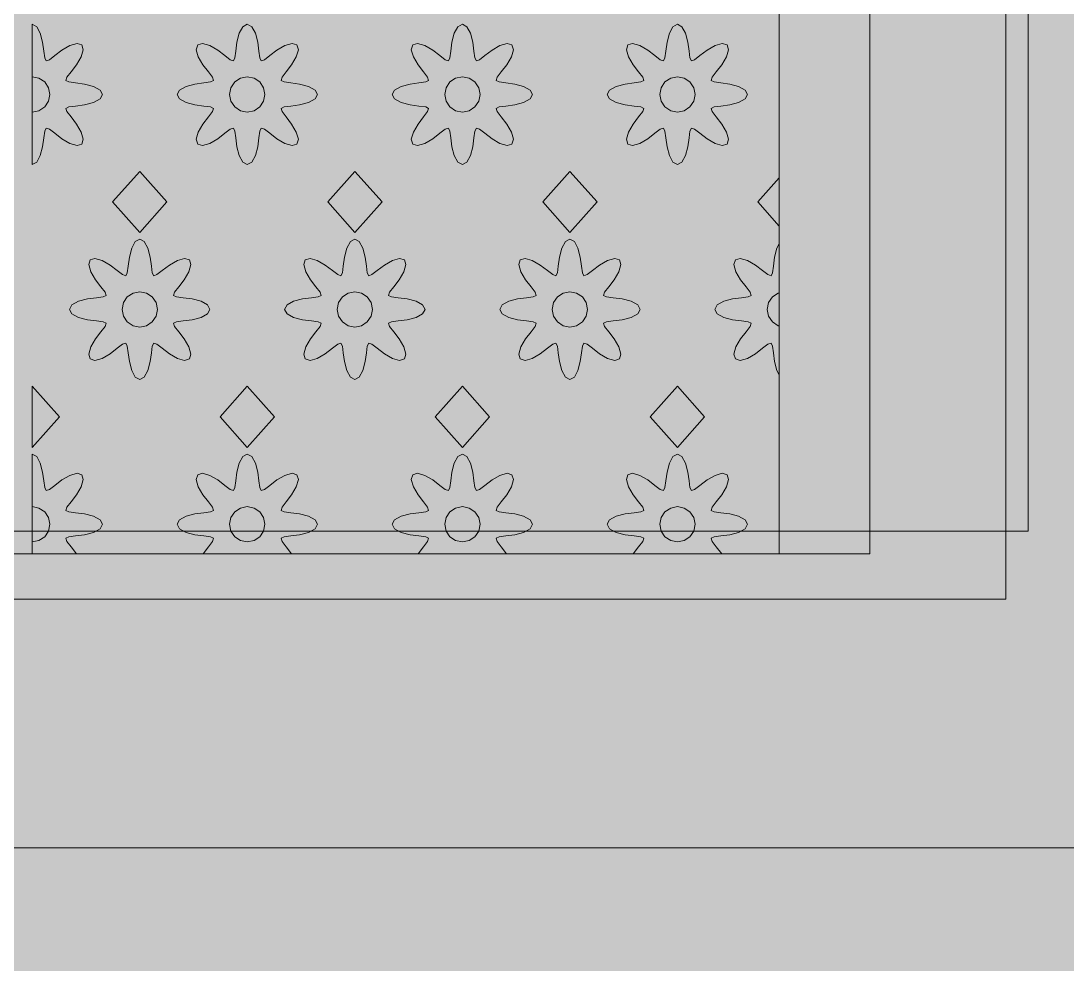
# Model space of a CAD drawing. Extents: x -18 to 1006, y -14 to 799.
# Drawn here: x 648.5 to 694.71, y 236.87 to 278.55 of the extents above; entities that cross this region are included whole.
import ezdxf

# ---------------------------------------------------------------- set-up
doc = ezdxf.new("R2010")
doc.units = 0
for name, color, linetype, lineweight, true_color in [('00_WHITE_BACKGROUND', 7, 'Continuous', 18, 0xffffff), ('01_STRUCTURE', 7, 'Continuous', 18, 0x000000), ('03_FRAMES_DOORS', 7, 'Continuous', 18, 0x000000), ('06_ORNAMENT', 7, 'Continuous', 18, 0x000000), ('07_RAILINGS', 7, 'Continuous', 18, 0x000000)]:
    doc.layers.add(name, color=color, linetype=linetype, lineweight=lineweight, true_color=true_color)

msp = doc.modelspace()

# ---------------------------------------------------------------- linework, layer by layer
at = {"layer": '00_WHITE_BACKGROUND', "color": 7, "lineweight": 18, "true_color": 0xffffff}
msp.add_solid([(-18, -14), (1006, -14), (-18, 799), (1006, 799)], dxfattribs=at)
at = {"layer": '01_STRUCTURE', "color": 7, "lineweight": 18, "true_color": 0x000000}
for points in [[(688, 499), (688, 524), (593, 524), (593, 242), (698, 242), (698, 243), (699, 243), (699, 499)], [(580, 242), (580, 24), (714, 24), (714, 242)]]:
    msp.add_lwpolyline(points, close=True, dxfattribs=at)
msp.add_lwpolyline([(692, 356), (692, 253), (601, 253), (601, 356)], dxfattribs=at)
at = {"layer": '03_FRAMES_DOORS', "color": 7, "lineweight": 18, "true_color": 0x000000}
for points in [[(686, 350), (686, 255), (607, 255), (607, 350)], [(682, 346), (682, 255), (611, 255), (611, 346)]]:
    msp.add_lwpolyline(points, dxfattribs=at)
at = {"layer": '06_ORNAMENT', "color": 7, "lineweight": 18, "true_color": 0x000000}
for points in [[(649.19623, 272.30949), (649.35608, 272.59872), (649.45963, 272.99266), (649.5135, 273.38699), (649.5502, 273.68255), (649.61689, 273.81409), (649.75706, 273.76823), (649.992, 273.58519), (650.30892, 273.34444), (650.6607, 273.13912), (650.97825, 273.04762), (651.19203, 273.11136), (651.25576, 273.32514), (651.16427, 273.64268), (650.95894, 273.99446), (650.71819, 274.31139), (650.53516, 274.54633), (650.48929, 274.6865), (650.62084, 274.75319), (650.9164, 274.78989), (651.31073, 274.84375), (651.70466, 274.94731), (651.9939, 275.10716), (652.1, 275.30339), (651.9939, 275.49962), (651.70466, 275.65946), (651.31073, 275.76302), (650.9164, 275.81688), (650.62084, 275.85359), (650.48929, 275.92027), (650.53516, 276.06044), (650.71819, 276.29539), (650.95894, 276.61231), (651.16427, 276.96409), (651.25576, 277.28164), (651.19203, 277.49542), (650.97825, 277.55915), (650.6607, 277.46765), (650.30892, 277.26233), (649.992, 277.02158), (649.75706, 276.83854), (649.61689, 276.79268), (649.5502, 276.92422), (649.5135, 277.21978), (649.45963, 277.61412), (649.35608, 278.00805), (649.19623, 278.29729), (649, 278.40339), (649, 272.20339)], [(661.4939, 275.49962), (661.20466, 275.65946), (660.81073, 275.76302), (660.4164, 275.81688), (660.12084, 275.85359), (659.98929, 275.92027), (660.03516, 276.06044), (660.21819, 276.29539), (660.45894, 276.61231), (660.66427, 276.96409), (660.75576, 277.28164), (660.69203, 277.49542), (660.47825, 277.55915), (660.1607, 277.46765), (659.80892, 277.26233), (659.492, 277.02158), (659.25706, 276.83854), (659.11689, 276.79268), (659.0502, 276.92422), (659.0135, 277.21978), (658.95963, 277.61412), (658.85608, 278.00805), (658.69623, 278.29729), (658.5, 278.40339), (658.30377, 278.29729), (658.14392, 278.00805), (658.04037, 277.61412), (657.9865, 277.21978), (657.9498, 276.92422), (657.88311, 276.79268), (657.74294, 276.83854), (657.508, 277.02158), (657.19108, 277.26233), (656.8393, 277.46765), (656.52175, 277.55915), (656.30797, 277.49542), (656.24424, 277.28164), (656.33573, 276.96409), (656.54106, 276.61231), (656.78181, 276.29539), (656.96484, 276.06044), (657.01071, 275.92027), (656.87916, 275.85359), (656.5836, 275.81688), (656.18927, 275.76302), (655.79534, 275.65946), (655.5061, 275.49962), (655.4, 275.30339), (655.5061, 275.10716), (655.79534, 274.94731), (656.18927, 274.84375), (656.5836, 274.78989), (656.87916, 274.75319), (657.01071, 274.6865), (656.96484, 274.54633), (656.78181, 274.31139), (656.54106, 273.99446), (656.33573, 273.64268), (656.24424, 273.32514), (656.30797, 273.11136), (656.52175, 273.04762), (656.8393, 273.13912), (657.19108, 273.34444), (657.508, 273.58519), (657.74294, 273.76823), (657.88311, 273.81409), (657.9498, 273.68255), (657.9865, 273.38699), (658.04037, 272.99266), (658.14392, 272.59872), (658.30377, 272.30949), (658.5, 272.20339), (658.69623, 272.30949), (658.85608, 272.59872), (658.95963, 272.99266), (659.0135, 273.38699), (659.0502, 273.68255), (659.11689, 273.81409), (659.25706, 273.76823), (659.492, 273.58519), (659.80892, 273.34444), (660.1607, 273.13912), (660.47825, 273.04762), (660.69203, 273.11136), (660.75576, 273.32514), (660.66427, 273.64268), (660.45894, 273.99446), (660.21819, 274.31139), (660.03516, 274.54633), (659.98929, 274.6865), (660.12084, 274.75319), (660.4164, 274.78989), (660.81073, 274.84375), (661.20466, 274.94731), (661.4939, 275.10716), (661.6, 275.30339)], [(670.9939, 275.49962), (670.70466, 275.65946), (670.31073, 275.76302), (669.9164, 275.81688), (669.62084, 275.85359), (669.48929, 275.92027), (669.53516, 276.06044), (669.71819, 276.29539), (669.95894, 276.61231), (670.16427, 276.96409), (670.25576, 277.28164), (670.19203, 277.49542), (669.97825, 277.55915), (669.6607, 277.46765), (669.30892, 277.26233), (668.992, 277.02158), (668.75706, 276.83854), (668.61689, 276.79268), (668.5502, 276.92422), (668.5135, 277.21978), (668.45963, 277.61412), (668.35608, 278.00805), (668.19623, 278.29729), (668, 278.40339), (667.80377, 278.29729), (667.64392, 278.00805), (667.54037, 277.61412), (667.4865, 277.21978), (667.4498, 276.92422), (667.38311, 276.79268), (667.24294, 276.83854), (667.008, 277.02158), (666.69108, 277.26233), (666.3393, 277.46765), (666.02175, 277.55915), (665.80797, 277.49542), (665.74424, 277.28164), (665.83573, 276.96409), (666.04106, 276.61231), (666.28181, 276.29539), (666.46484, 276.06044), (666.51071, 275.92027), (666.37916, 275.85359), (666.0836, 275.81688), (665.68927, 275.76302), (665.29534, 275.65946), (665.0061, 275.49962), (664.9, 275.30339), (665.0061, 275.10716), (665.29534, 274.94731), (665.68927, 274.84375), (666.0836, 274.78989), (666.37916, 274.75319), (666.51071, 274.6865), (666.46484, 274.54633), (666.28181, 274.31139), (666.04106, 273.99446), (665.83573, 273.64268), (665.74424, 273.32514), (665.80797, 273.11136), (666.02175, 273.04762), (666.3393, 273.13912), (666.69108, 273.34444), (667.008, 273.58519), (667.24294, 273.76823), (667.38311, 273.81409), (667.4498, 273.68255), (667.4865, 273.38699), (667.54037, 272.99266), (667.64392, 272.59872), (667.80377, 272.30949), (668, 272.20339), (668.19623, 272.30949), (668.35608, 272.59872), (668.45963, 272.99266), (668.5135, 273.38699), (668.5502, 273.68255), (668.61689, 273.81409), (668.75706, 273.76823), (668.992, 273.58519), (669.30892, 273.34444), (669.6607, 273.13912), (669.97825, 273.04762), (670.19203, 273.11136), (670.25576, 273.32514), (670.16427, 273.64268), (669.95894, 273.99446), (669.71819, 274.31139), (669.53516, 274.54633), (669.48929, 274.6865), (669.62084, 274.75319), (669.9164, 274.78989), (670.31073, 274.84375), (670.70466, 274.94731), (670.9939, 275.10716), (671.1, 275.30339)], [(680.4939, 275.49962), (680.20466, 275.65946), (679.81073, 275.76302), (679.4164, 275.81688), (679.12084, 275.85359), (678.98929, 275.92027), (679.03516, 276.06044), (679.21819, 276.29539), (679.45894, 276.61231), (679.66427, 276.96409), (679.75576, 277.28164), (679.69203, 277.49542), (679.47825, 277.55915), (679.1607, 277.46765), (678.80892, 277.26233), (678.492, 277.02158), (678.25706, 276.83854), (678.11689, 276.79268), (678.0502, 276.92422), (678.0135, 277.21978), (677.95963, 277.61412), (677.85608, 278.00805), (677.69623, 278.29729), (677.5, 278.40339), (677.30377, 278.29729), (677.14392, 278.00805), (677.04037, 277.61412), (676.9865, 277.21978), (676.9498, 276.92422), (676.88311, 276.79268), (676.74294, 276.83854), (676.508, 277.02158), (676.19108, 277.26233), (675.8393, 277.46765), (675.52175, 277.55915), (675.30797, 277.49542), (675.24424, 277.28164), (675.33573, 276.96409), (675.54106, 276.61231), (675.78181, 276.29539), (675.96484, 276.06044), (676.01071, 275.92027), (675.87916, 275.85359), (675.5836, 275.81688), (675.18927, 275.76302), (674.79534, 275.65946), (674.5061, 275.49962), (674.4, 275.30339), (674.5061, 275.10716), (674.79534, 274.94731), (675.18927, 274.84375), (675.5836, 274.78989), (675.87916, 274.75319), (676.01071, 274.6865), (675.96484, 274.54633), (675.78181, 274.31139), (675.54106, 273.99446), (675.33573, 273.64268), (675.24424, 273.32514), (675.30797, 273.11136), (675.52175, 273.04762), (675.8393, 273.13912), (676.19108, 273.34444), (676.508, 273.58519), (676.74294, 273.76823), (676.88311, 273.81409), (676.9498, 273.68255), (676.9865, 273.38699), (677.04037, 272.99266), (677.14392, 272.59872), (677.30377, 272.30949), (677.5, 272.20339), (677.69623, 272.30949), (677.85608, 272.59872), (677.95963, 272.99266), (678.0135, 273.38699), (678.0502, 273.68255), (678.11689, 273.81409), (678.25706, 273.76823), (678.492, 273.58519), (678.80892, 273.34444), (679.1607, 273.13912), (679.47825, 273.04762), (679.69203, 273.11136), (679.75576, 273.32514), (679.66427, 273.64268), (679.45894, 273.99446), (679.21819, 274.31139), (679.03516, 274.54633), (678.98929, 274.6865), (679.12084, 274.75319), (679.4164, 274.78989), (679.81073, 274.84375), (680.20466, 274.94731), (680.4939, 275.10716), (680.6, 275.30339)], [(649.29849, 274.58276), (649.55154, 274.75184), (649.72063, 275.00489), (649.78, 275.30339), (649.72063, 275.60188), (649.55154, 275.85493), (649.29849, 276.02401), (649, 276.08339), (649, 274.52339)], [(659.22063, 275.60188), (659.05154, 275.85493), (658.79849, 276.02401), (658.5, 276.08339), (658.20151, 276.02401), (657.94846, 275.85493), (657.77937, 275.60188), (657.72, 275.30339), (657.77937, 275.00489), (657.94846, 274.75184), (658.20151, 274.58276), (658.5, 274.52339), (658.79849, 274.58276), (659.05154, 274.75184), (659.22063, 275.00489), (659.28, 275.30339)], [(668.72063, 275.60188), (668.55154, 275.85493), (668.29849, 276.02401), (668, 276.08339), (667.70151, 276.02401), (667.44846, 275.85493), (667.27937, 275.60188), (667.22, 275.30339), (667.27937, 275.00489), (667.44846, 274.75184), (667.70151, 274.58276), (668, 274.52339), (668.29849, 274.58276), (668.55154, 274.75184), (668.72063, 275.00489), (668.78, 275.30339)], [(678.22063, 275.60188), (678.05154, 275.85493), (677.79849, 276.02401), (677.5, 276.08339), (677.20151, 276.02401), (676.94846, 275.85493), (676.77937, 275.60188), (676.72, 275.30339), (676.77937, 275.00489), (676.94846, 274.75184), (677.20151, 274.58276), (677.5, 274.52339), (677.79849, 274.58276), (678.05154, 274.75184), (678.22063, 275.00489), (678.28, 275.30339)], [(652.55, 270.55339), (653.75, 269.20339), (654.95, 270.55339), (653.75, 271.90339)], [(662.05, 270.55339), (663.25, 269.20339), (664.45, 270.55339), (663.25, 271.90339)], [(671.55, 270.55339), (672.75, 269.20339), (673.95, 270.55339), (672.75, 271.90339)], [(681.05, 270.55339), (682, 269.48464), (682, 271.62214)], [(656.7439, 265.99962), (656.45466, 266.15946), (656.06073, 266.26302), (655.6664, 266.31688), (655.37084, 266.35359), (655.23929, 266.42027), (655.28516, 266.56044), (655.46819, 266.79539), (655.70894, 267.11231), (655.91427, 267.46409), (656.00576, 267.78164), (655.94203, 267.99542), (655.72825, 268.05915), (655.4107, 267.96765), (655.05892, 267.76233), (654.742, 267.52158), (654.50706, 267.33854), (654.36689, 267.29268), (654.3002, 267.42422), (654.2635, 267.71978), (654.20963, 268.11412), (654.10608, 268.50805), (653.94623, 268.79729), (653.75, 268.90339), (653.55377, 268.79729), (653.39392, 268.50805), (653.29037, 268.11412), (653.2365, 267.71978), (653.1998, 267.42422), (653.13311, 267.29268), (652.99294, 267.33854), (652.758, 267.52158), (652.44108, 267.76233), (652.0893, 267.96765), (651.77175, 268.05915), (651.55797, 267.99542), (651.49424, 267.78164), (651.58573, 267.46409), (651.79106, 267.11231), (652.03181, 266.79539), (652.21484, 266.56044), (652.26071, 266.42027), (652.12916, 266.35359), (651.8336, 266.31688), (651.43927, 266.26302), (651.04534, 266.15946), (650.7561, 265.99962), (650.65, 265.80339), (650.7561, 265.60716), (651.04534, 265.44731), (651.43927, 265.34375), (651.8336, 265.28989), (652.12916, 265.25319), (652.26071, 265.1865), (652.21484, 265.04633), (652.03181, 264.81139), (651.79106, 264.49446), (651.58573, 264.14268), (651.49424, 263.82514), (651.55797, 263.61136), (651.77175, 263.54762), (652.0893, 263.63912), (652.44108, 263.84444), (652.758, 264.08519), (652.99294, 264.26823), (653.13311, 264.31409), (653.1998, 264.18255), (653.2365, 263.88699), (653.29037, 263.49266), (653.39392, 263.09872), (653.55377, 262.80949), (653.75, 262.70339), (653.94623, 262.80949), (654.10608, 263.09872), (654.20963, 263.49266), (654.2635, 263.88699), (654.3002, 264.18255), (654.36689, 264.31409), (654.50706, 264.26823), (654.742, 264.08519), (655.05892, 263.84444), (655.4107, 263.63912), (655.72825, 263.54762), (655.94203, 263.61136), (656.00576, 263.82514), (655.91427, 264.14268), (655.70894, 264.49446), (655.46819, 264.81139), (655.28516, 265.04633), (655.23929, 265.1865), (655.37084, 265.25319), (655.6664, 265.28989), (656.06073, 265.34375), (656.45466, 265.44731), (656.7439, 265.60716), (656.85, 265.80339)], [(666.2439, 265.99962), (665.95466, 266.15946), (665.56073, 266.26302), (665.1664, 266.31688), (664.87084, 266.35359), (664.73929, 266.42027), (664.78516, 266.56044), (664.96819, 266.79539), (665.20894, 267.11231), (665.41427, 267.46409), (665.50576, 267.78164), (665.44203, 267.99542), (665.22825, 268.05915), (664.9107, 267.96765), (664.55892, 267.76233), (664.242, 267.52158), (664.00706, 267.33854), (663.86689, 267.29268), (663.8002, 267.42422), (663.7635, 267.71978), (663.70963, 268.11412), (663.60608, 268.50805), (663.44623, 268.79729), (663.25, 268.90339), (663.05377, 268.79729), (662.89392, 268.50805), (662.79037, 268.11412), (662.7365, 267.71978), (662.6998, 267.42422), (662.63311, 267.29268), (662.49294, 267.33854), (662.258, 267.52158), (661.94108, 267.76233), (661.5893, 267.96765), (661.27175, 268.05915), (661.05797, 267.99542), (660.99424, 267.78164), (661.08573, 267.46409), (661.29106, 267.11231), (661.53181, 266.79539), (661.71484, 266.56044), (661.76071, 266.42027), (661.62916, 266.35359), (661.3336, 266.31688), (660.93927, 266.26302), (660.54534, 266.15946), (660.2561, 265.99962), (660.15, 265.80339), (660.2561, 265.60716), (660.54534, 265.44731), (660.93927, 265.34375), (661.3336, 265.28989), (661.62916, 265.25319), (661.76071, 265.1865), (661.71484, 265.04633), (661.53181, 264.81139), (661.29106, 264.49446), (661.08573, 264.14268), (660.99424, 263.82514), (661.05797, 263.61136), (661.27175, 263.54762), (661.5893, 263.63912), (661.94108, 263.84444), (662.258, 264.08519), (662.49294, 264.26823), (662.63311, 264.31409), (662.6998, 264.18255), (662.7365, 263.88699), (662.79037, 263.49266), (662.89392, 263.09872), (663.05377, 262.80949), (663.25, 262.70339), (663.44623, 262.80949), (663.60608, 263.09872), (663.70963, 263.49266), (663.7635, 263.88699), (663.8002, 264.18255), (663.86689, 264.31409), (664.00706, 264.26823), (664.242, 264.08519), (664.55892, 263.84444), (664.9107, 263.63912), (665.22825, 263.54762), (665.44203, 263.61136), (665.50576, 263.82514), (665.41427, 264.14268), (665.20894, 264.49446), (664.96819, 264.81139), (664.78516, 265.04633), (664.73929, 265.1865), (664.87084, 265.25319), (665.1664, 265.28989), (665.56073, 265.34375), (665.95466, 265.44731), (666.2439, 265.60716), (666.35, 265.80339)], [(675.7439, 265.99962), (675.45466, 266.15946), (675.06073, 266.26302), (674.6664, 266.31688), (674.37084, 266.35359), (674.23929, 266.42027), (674.28516, 266.56044), (674.46819, 266.79539), (674.70894, 267.11231), (674.91427, 267.46409), (675.00576, 267.78164), (674.94203, 267.99542), (674.72825, 268.05915), (674.4107, 267.96765), (674.05892, 267.76233), (673.742, 267.52158), (673.50706, 267.33854), (673.36689, 267.29268), (673.3002, 267.42422), (673.2635, 267.71978), (673.20963, 268.11412), (673.10608, 268.50805), (672.94623, 268.79729), (672.75, 268.90339), (672.55377, 268.79729), (672.39392, 268.50805), (672.29037, 268.11412), (672.2365, 267.71978), (672.1998, 267.42422), (672.13311, 267.29268), (671.99294, 267.33854), (671.758, 267.52158), (671.44108, 267.76233), (671.0893, 267.96765), (670.77175, 268.05915), (670.55797, 267.99542), (670.49424, 267.78164), (670.58573, 267.46409), (670.79106, 267.11231), (671.03181, 266.79539), (671.21484, 266.56044), (671.26071, 266.42027), (671.12916, 266.35359), (670.8336, 266.31688), (670.43927, 266.26302), (670.04534, 266.15946), (669.7561, 265.99962), (669.65, 265.80339), (669.7561, 265.60716), (670.04534, 265.44731), (670.43927, 265.34375), (670.8336, 265.28989), (671.12916, 265.25319), (671.26071, 265.1865), (671.21484, 265.04633), (671.03181, 264.81139), (670.79106, 264.49446), (670.58573, 264.14268), (670.49424, 263.82514), (670.55797, 263.61136), (670.77175, 263.54762), (671.0893, 263.63912), (671.44108, 263.84444), (671.758, 264.08519), (671.99294, 264.26823), (672.13311, 264.31409), (672.1998, 264.18255), (672.2365, 263.88699), (672.29037, 263.49266), (672.39392, 263.09872), (672.55377, 262.80949), (672.75, 262.70339), (672.94623, 262.80949), (673.10608, 263.09872), (673.20963, 263.49266), (673.2635, 263.88699), (673.3002, 264.18255), (673.36689, 264.31409), (673.50706, 264.26823), (673.742, 264.08519), (674.05892, 263.84444), (674.4107, 263.63912), (674.72825, 263.54762), (674.94203, 263.61136), (675.00576, 263.82514), (674.91427, 264.14268), (674.70894, 264.49446), (674.46819, 264.81139), (674.28516, 265.04633), (674.23929, 265.1865), (674.37084, 265.25319), (674.6664, 265.28989), (675.06073, 265.34375), (675.45466, 265.44731), (675.7439, 265.60716), (675.85, 265.80339)], [(681.89392, 268.50805), (681.79037, 268.11412), (681.7365, 267.71978), (681.6998, 267.42422), (681.63311, 267.29268), (681.49294, 267.33854), (681.258, 267.52158), (680.94108, 267.76233), (680.5893, 267.96765), (680.27175, 268.05915), (680.05797, 267.99542), (679.99424, 267.78164), (680.08573, 267.46409), (680.29106, 267.11231), (680.53181, 266.79539), (680.71484, 266.56044), (680.76071, 266.42027), (680.62916, 266.35359), (680.3336, 266.31688), (679.93927, 266.26302), (679.54534, 266.15946), (679.2561, 265.99962), (679.15, 265.80339), (679.2561, 265.60716), (679.54534, 265.44731), (679.93927, 265.34375), (680.3336, 265.28989), (680.62916, 265.25319), (680.76071, 265.1865), (680.71484, 265.04633), (680.53181, 264.81139), (680.29106, 264.49446), (680.08573, 264.14268), (679.99424, 263.82514), (680.05797, 263.61136), (680.27175, 263.54762), (680.5893, 263.63912), (680.94108, 263.84444), (681.258, 264.08519), (681.49294, 264.26823), (681.63311, 264.31409), (681.6998, 264.18255), (681.7365, 263.88699), (681.79037, 263.49266), (681.89392, 263.09872), (682, 262.90678), (682, 268.69999)], [(654.47063, 266.10188), (654.30154, 266.35493), (654.04849, 266.52401), (653.75, 266.58339), (653.45151, 266.52401), (653.19846, 266.35493), (653.02937, 266.10188), (652.97, 265.80339), (653.02937, 265.50489), (653.19846, 265.25184), (653.45151, 265.08276), (653.75, 265.02339), (654.04849, 265.08276), (654.30154, 265.25184), (654.47063, 265.50489), (654.53, 265.80339)], [(663.97063, 266.10188), (663.80154, 266.35493), (663.54849, 266.52401), (663.25, 266.58339), (662.95151, 266.52401), (662.69846, 266.35493), (662.52937, 266.10188), (662.47, 265.80339), (662.52937, 265.50489), (662.69846, 265.25184), (662.95151, 265.08276), (663.25, 265.02339), (663.54849, 265.08276), (663.80154, 265.25184), (663.97063, 265.50489), (664.03, 265.80339)], [(673.47063, 266.10188), (673.30154, 266.35493), (673.04849, 266.52401), (672.75, 266.58339), (672.45151, 266.52401), (672.19846, 266.35493), (672.02937, 266.10188), (671.97, 265.80339), (672.02937, 265.50489), (672.19846, 265.25184), (672.45151, 265.08276), (672.75, 265.02339), (673.04849, 265.08276), (673.30154, 265.25184), (673.47063, 265.50489), (673.53, 265.80339)], [(681.95151, 266.52401), (681.69846, 266.35493), (681.52937, 266.10188), (681.47, 265.80339), (681.52937, 265.50489), (681.69846, 265.25184), (681.95151, 265.08276), (682, 265.07311), (682, 266.53366)], [(650.2, 261.05339), (649, 262.40339), (649, 259.70339)], [(657.3, 261.05339), (658.5, 259.70339), (659.7, 261.05339), (658.5, 262.40339)], [(666.8, 261.05339), (668, 259.70339), (669.2, 261.05339), (668, 262.40339)], [(676.3, 261.05339), (677.5, 259.70339), (678.7, 261.05339), (677.5, 262.40339)], [(650.71819, 255.31139), (650.53516, 255.54633), (650.48929, 255.6865), (650.62084, 255.75319), (650.9164, 255.78989), (651.31073, 255.84375), (651.70466, 255.94731), (651.9939, 256.10716), (652.1, 256.30339), (651.9939, 256.49962), (651.70466, 256.65946), (651.31073, 256.76302), (650.9164, 256.81688), (650.62084, 256.85359), (650.48929, 256.92027), (650.53516, 257.06044), (650.71819, 257.29539), (650.95894, 257.61231), (651.16427, 257.96409), (651.25576, 258.28164), (651.19203, 258.49542), (650.97825, 258.55915), (650.6607, 258.46765), (650.30892, 258.26233), (649.992, 258.02158), (649.75706, 257.83854), (649.61689, 257.79268), (649.5502, 257.92422), (649.5135, 258.21978), (649.45963, 258.61412), (649.35608, 259.00805), (649.19623, 259.29729), (649, 259.40339), (649, 255), (650.95474, 255)], [(660.21819, 255.31139), (660.03516, 255.54633), (659.98929, 255.6865), (660.12084, 255.75319), (660.4164, 255.78989), (660.81073, 255.84375), (661.20466, 255.94731), (661.4939, 256.10716), (661.6, 256.30339), (661.4939, 256.49962), (661.20466, 256.65946), (660.81073, 256.76302), (660.4164, 256.81688), (660.12084, 256.85359), (659.98929, 256.92027), (660.03516, 257.06044), (660.21819, 257.29539), (660.45894, 257.61231), (660.66427, 257.96409), (660.75576, 258.28164), (660.69203, 258.49542), (660.47825, 258.55915), (660.1607, 258.46765), (659.80892, 258.26233), (659.492, 258.02158), (659.25706, 257.83854), (659.11689, 257.79268), (659.0502, 257.92422), (659.0135, 258.21978), (658.95963, 258.61412), (658.85608, 259.00805), (658.69623, 259.29729), (658.5, 259.40339), (658.30377, 259.29729), (658.14392, 259.00805), (658.04037, 258.61412), (657.9865, 258.21978), (657.9498, 257.92422), (657.88311, 257.79268), (657.74294, 257.83854), (657.508, 258.02158), (657.19108, 258.26233), (656.8393, 258.46765), (656.52175, 258.55915), (656.30797, 258.49542), (656.24424, 258.28164), (656.33573, 257.96409), (656.54106, 257.61231), (656.78181, 257.29539), (656.96484, 257.06044), (657.01071, 256.92027), (656.87916, 256.85359), (656.5836, 256.81688), (656.18927, 256.76302), (655.79534, 256.65946), (655.5061, 256.49962), (655.4, 256.30339), (655.5061, 256.10716), (655.79534, 255.94731), (656.18927, 255.84375), (656.5836, 255.78989), (656.87916, 255.75319), (657.01071, 255.6865), (656.96484, 255.54633), (656.78181, 255.31139), (656.54526, 255), (660.45474, 255)], [(669.71819, 255.31139), (669.53516, 255.54633), (669.48929, 255.6865), (669.62084, 255.75319), (669.9164, 255.78989), (670.31073, 255.84375), (670.70466, 255.94731), (670.9939, 256.10716), (671.1, 256.30339), (670.9939, 256.49962), (670.70466, 256.65946), (670.31073, 256.76302), (669.9164, 256.81688), (669.62084, 256.85359), (669.48929, 256.92027), (669.53516, 257.06044), (669.71819, 257.29539), (669.95894, 257.61231), (670.16427, 257.96409), (670.25576, 258.28164), (670.19203, 258.49542), (669.97825, 258.55915), (669.6607, 258.46765), (669.30892, 258.26233), (668.992, 258.02158), (668.75706, 257.83854), (668.61689, 257.79268), (668.5502, 257.92422), (668.5135, 258.21978), (668.45963, 258.61412), (668.35608, 259.00805), (668.19623, 259.29729), (668, 259.40339), (667.80377, 259.29729), (667.64392, 259.00805), (667.54037, 258.61412), (667.4865, 258.21978), (667.4498, 257.92422), (667.38311, 257.79268), (667.24294, 257.83854), (667.008, 258.02158), (666.69108, 258.26233), (666.3393, 258.46765), (666.02175, 258.55915), (665.80797, 258.49542), (665.74424, 258.28164), (665.83573, 257.96409), (666.04106, 257.61231), (666.28181, 257.29539), (666.46484, 257.06044), (666.51071, 256.92027), (666.37916, 256.85359), (666.0836, 256.81688), (665.68927, 256.76302), (665.29534, 256.65946), (665.0061, 256.49962), (664.9, 256.30339), (665.0061, 256.10716), (665.29534, 255.94731), (665.68927, 255.84375), (666.0836, 255.78989), (666.37916, 255.75319), (666.51071, 255.6865), (666.46484, 255.54633), (666.28181, 255.31139), (666.04526, 255), (669.95474, 255)], [(679.21819, 255.31139), (679.03516, 255.54633), (678.98929, 255.6865), (679.12084, 255.75319), (679.4164, 255.78989), (679.81073, 255.84375), (680.20466, 255.94731), (680.4939, 256.10716), (680.6, 256.30339), (680.4939, 256.49962), (680.20466, 256.65946), (679.81073, 256.76302), (679.4164, 256.81688), (679.12084, 256.85359), (678.98929, 256.92027), (679.03516, 257.06044), (679.21819, 257.29539), (679.45894, 257.61231), (679.66427, 257.96409), (679.75576, 258.28164), (679.69203, 258.49542), (679.47825, 258.55915), (679.1607, 258.46765), (678.80892, 258.26233), (678.492, 258.02158), (678.25706, 257.83854), (678.11689, 257.79268), (678.0502, 257.92422), (678.0135, 258.21978), (677.95963, 258.61412), (677.85608, 259.00805), (677.69623, 259.29729), (677.5, 259.40339), (677.30377, 259.29729), (677.14392, 259.00805), (677.04037, 258.61412), (676.9865, 258.21978), (676.9498, 257.92422), (676.88311, 257.79268), (676.74294, 257.83854), (676.508, 258.02158), (676.19108, 258.26233), (675.8393, 258.46765), (675.52175, 258.55915), (675.30797, 258.49542), (675.24424, 258.28164), (675.33573, 257.96409), (675.54106, 257.61231), (675.78181, 257.29539), (675.96484, 257.06044), (676.01071, 256.92027), (675.87916, 256.85359), (675.5836, 256.81688), (675.18927, 256.76302), (674.79534, 256.65946), (674.5061, 256.49962), (674.4, 256.30339), (674.5061, 256.10716), (674.79534, 255.94731), (675.18927, 255.84375), (675.5836, 255.78989), (675.87916, 255.75319), (676.01071, 255.6865), (675.96484, 255.54633), (675.78181, 255.31139), (675.54526, 255), (679.45474, 255)], [(649.29849, 255.58276), (649.55154, 255.75184), (649.72063, 256.00489), (649.78, 256.30339), (649.72063, 256.60188), (649.55154, 256.85493), (649.29849, 257.02401), (649, 257.08339), (649, 255.52339)], [(659.22063, 256.60188), (659.05154, 256.85493), (658.79849, 257.02401), (658.5, 257.08339), (658.20151, 257.02401), (657.94846, 256.85493), (657.77937, 256.60188), (657.72, 256.30339), (657.77937, 256.00489), (657.94846, 255.75184), (658.20151, 255.58276), (658.5, 255.52339), (658.79849, 255.58276), (659.05154, 255.75184), (659.22063, 256.00489), (659.28, 256.30339)], [(668.72063, 256.60188), (668.55154, 256.85493), (668.29849, 257.02401), (668, 257.08339), (667.70151, 257.02401), (667.44846, 256.85493), (667.27937, 256.60188), (667.22, 256.30339), (667.27937, 256.00489), (667.44846, 255.75184), (667.70151, 255.58276), (668, 255.52339), (668.29849, 255.58276), (668.55154, 255.75184), (668.72063, 256.00489), (668.78, 256.30339)], [(678.22063, 256.60188), (678.05154, 256.85493), (677.79849, 257.02401), (677.5, 257.08339), (677.20151, 257.02401), (676.94846, 256.85493), (676.77937, 256.60188), (676.72, 256.30339), (676.77937, 256.00489), (676.94846, 255.75184), (677.20151, 255.58276), (677.5, 255.52339), (677.79849, 255.58276), (678.05154, 255.75184), (678.22063, 256.00489), (678.28, 256.30339)]]:
    msp.add_lwpolyline(points, close=True, dxfattribs=at)
at = {"layer": '07_RAILINGS', "color": 7, "lineweight": 18, "true_color": 0x000000}
for points in [[(594, 242), (698, 242), (698, 243), (699, 243), (699, 298), (594, 298)], [(693, 294), (693, 256), (600, 256), (600, 294)]]:
    msp.add_lwpolyline(points, close=True, dxfattribs=at)

doc.saveas('drawing.dxf')
